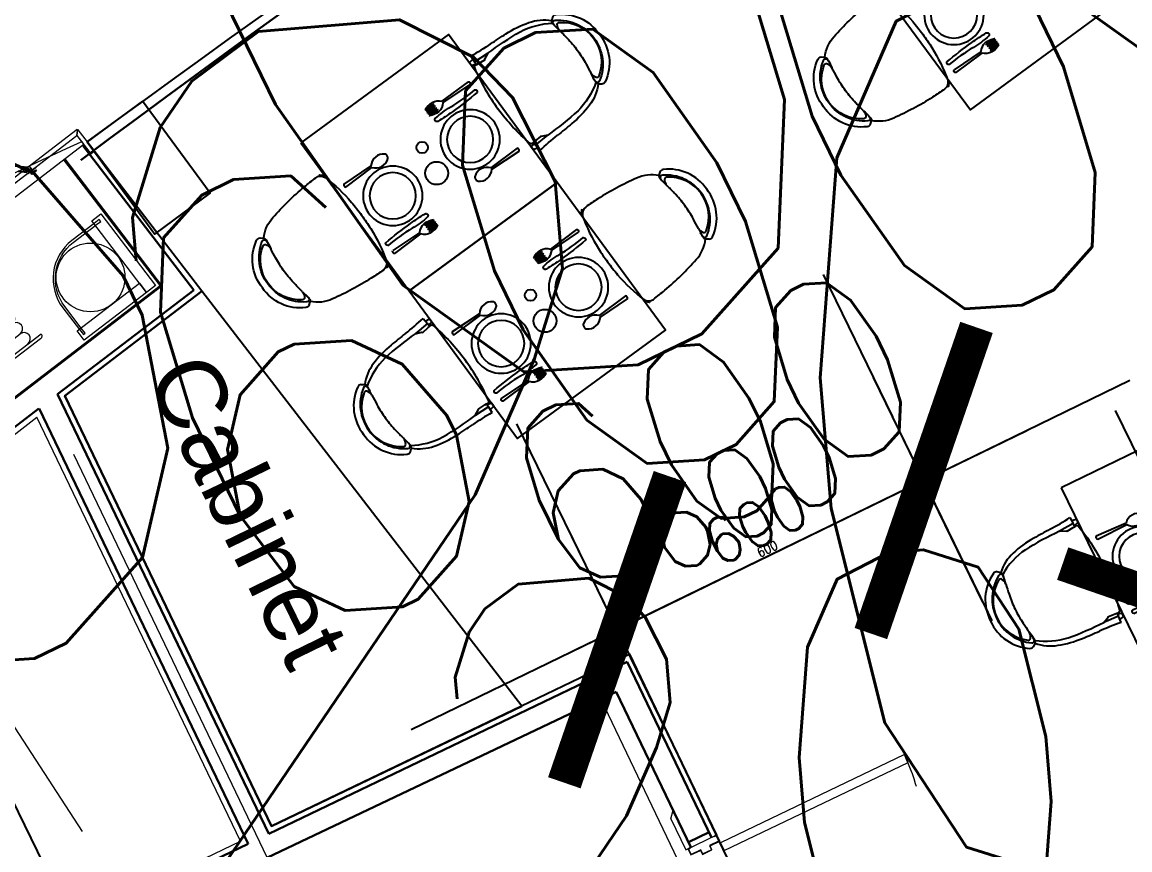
# Model space of a CAD drawing. Header units: millimetres. Extents: x 32582 to 41721, y -247935 to -234947.
# Drawn here: x 37445.4 to 37928.8, y -244518 to -244156.5 of the extents above; entities that cross this region are included whole.
import ezdxf

# ---------------------------------------------------------------- set-up
doc = ezdxf.new("R2010")
doc.units = ezdxf.units.MM
doc.header["$LTSCALE"] = 300
doc.header["$MEASUREMENT"] = 0
for name, pattern in [('DASHDOT', [1, 0.5, -0.25, 0, -0.25]), ('DGN Style 2', [4.165224, 2.499135, -1.66609]), ('DGN Style 4', [1.902655, 0.950733, -0.475367, 0.001188, -0.475367]), ('HIDDEN', [0.375, 0.25, -0.125]), ('TDME_FASHION_L3$0$DGN Style 2', [4.165224, 2.499135, -1.66609]), ('TDME_Fave_Core_L3$0$DGN Style 2', [4.165224, 2.499135, -1.66609])]:
    doc.linetypes.add(name, pattern=pattern)
for name, color, linetype, lineweight in [('$1$A-_MTAL----', 9, 'Continuous', 0), ('$1$A-_WALLPRTN_E-', 20, 'Continuous', 13), ('$1$None', 7, 'Continuous', 5), ('A-_FNSH----_E-', 7, 'Continuous', 13), ('A-_FNSH----_H-', 8, 'Continuous', 0), ('A-_WALL----_E-', 1, 'Continuous', 30), ('ASTL', 3, 'Continuous', 0), ('G-GRID_A', 1, 'DGN Style 4', 0), ('MINORTEXT', 1, 'Continuous', 13), ('STRUCTURES', 3, 'DGN Style 2', 0), ('TDME_FASHION_L3$0$A-_CONC----_E-', 3, 'Continuous', 40), ('TDME_FASHION_L3$0$A-_DOOR----_E-', 1, 'Continuous', 13), ('TDME_FASHION_L3$0$A-_FNSH----_E-', 7, 'Continuous', 13), ('TDME_FASHION_L3$0$A-_WALL----_E-', 1, 'Continuous', 30), ('TDME_Fave_Core_L3$0$A-_SLABOPEN_E-', 8, 'TDME_Fave_Core_L3$0$DGN Style 2', 0)]:
    doc.layers.add(name, color=color, linetype=linetype, lineweight=lineweight)
for name, color, linetype in [('I-FURNITURE', 2, 'Continuous'), ('I-TXTDIM-GRID', 1, 'Continuous'), ('I-TXTDIM-GRID @ 1 (1)', 1, 'Continuous'), ('I-TXTDIM-GRID @ 1 (2)', 1, 'Continuous'), ('I-TXTDIM-GRID @ 10', 1, 'Continuous'), ('I-TXTDIM-GRID @ 100', 1, 'Continuous'), ('I-TXTDIM-GRID @ 20', 1, 'Continuous'), ('I-TXTDIM-GRID @ 5', 1, 'Continuous'), ('I-TXTDIM-GRID @ 50', 1, 'Continuous'), ('ID-facade', 1, 'Continuous'), ('Szechuan Plan final plan$0$I-FURN', 1, 'Continuous')]:
    doc.layers.add(name, color=color, linetype=linetype)
doc.layers.add('LEASE LINE', color=7, linetype='DGN Style 4', lineweight=30, true_color=0xf60929)
doc.styles.add('HDI-ROMANS', font='romans.shx', dxfattribs={"width": 0.9})
doc.styles.add('MINORTEXT', font='arial.ttf', dxfattribs={"height": 0.36})
doc.dimstyles.new('HDI-DIM', dxfattribs={"dimscale": 100, "dimtxt": 2, "dimasz": 1, "dimexe": 1, "dimexo": 1, "dimgap": 1, "dimtad": 1, "dimdec": 0, "dimrnd": 5, "dimzin": 0, "dimdsep": 46, "dimtxsty": 'HDI-ROMANS', "dimblk": 'ARCHTICK', "dimcen": 1, "dimdle": 1, "dimclrd": 256, "dimclre": 256, "dimclrt": 7, "dimadec": 0, "dimazin": 0, "dimtfac": 1, "dimtdec": 0, "dimtix": 1, "dimtmove": 2, "dimatfit": 3, "dimfxl": 1, "dimtolj": 1, "dimtzin": 0, "dimlwd": -1, "dimlwe": -1, "dimarcsym": 0})

# ---------------------------------------------------------------- blocks, each defined once
blk = doc.blocks.new('TDME_FASHION_L3$0$Doors_MR')
at = {"layer": 'TDME_FASHION_L3$0$A-_DOOR----_E-', "extrusion": (-3.1999e-12, -2.0425e-12, -1)}
for p, q in [((0, 0), (30, 0)), ((0, -12), (0, 0)), ((0, 0), (0, 0)), ((30, 0), (30, -47)), ((1860, 0), (1830, 0)), ((1830, 0), (1830, -47)), ((1860, -12), (1860, 0)), ((1860, 0), (1860, 0)), ((2, -12), (0, -12)), ((28, -2), (1.9, -2)), ((1.9, -2), (2, -2)), ((2, -2), (2, -12)), ((28, -49), (28, -2)), ((30, -47), (50, -47)), ((50, -47), (50, -93)), ((1830, -47), (1810, -47)), ((1810, -47), (1810, -93)), ((1832, -49), (1832, -2)), ((1832, -2), (1858.1, -2)), ((1858.1, -2), (1858, -2)), ((1858, -2), (1858, -12)), ((1858, -12), (1860, -12)), ((48, -49), (28, -49)), ((28, -138), (28, -91)), ((28, -91), (48, -91)), ((50, -93), (30, -93)), ((30, -93), (30, -140)), ((48, -91), (48, -49)), ((1810, -93), (1830, -93)), ((1812, -91), (1812, -49)), ((1812, -49), (1832, -49)), ((1832, -91), (1812, -91)), ((1830, -93), (1830, -140)), ((1832, -138), (1832, -91)), ((0, -140), (0, -128)), ((0, -128), (2, -128)), ((30, -140), (0, -140)), ((2, -138), (1.9, -138)), ((1.9, -138), (28, -138)), ((2, -128), (2, -138)), ((1830, -140), (1860, -140)), ((1858.1, -138), (1832, -138)), ((1860, -128), (1858, -128)), ((1858, -128), (1858, -138)), ((1858, -138), (1858.1, -138)), ((1860, -140), (1860, -128))]:
    blk.add_line(p, q, dxfattribs=at)
at = {"layer": 'TDME_FASHION_L3$0$A-_DOOR----_E-'}
for p, q in [((38, -1030, 0), (37.9, -140, 0)), ((37.9, -140, 0), (75.9, -140, 0)), ((75.9, -140, 0), (76, -1030, 0)), ((1784.1, -140, 0), (1784, -1030, 0)), ((1822.1, -140, 0), (1784.1, -140, 0)), ((1822, -1030, 0), (1822.1, -140, 0)), ((76, -1030, 0), (38, -1030, 0)), ((1784, -1030, 0), (1822, -1030, 0))]:
    blk.add_line(p, q, dxfattribs=at)
at = {"layer": 'TDME_FASHION_L3$0$A-_DOOR----_E-', "linetype": 'TDME_FASHION_L3$0$DGN Style 2', "extrusion": (3.19986e-12, -2.04249e-12, -1)}
blk.add_ellipse((28, -138), major_axis=(885.8, -172.2, 0), ratio=0.988071, start_param=6.091196, end_param=7.653103, dxfattribs=at)
at = {"layer": 'TDME_FASHION_L3$0$A-_DOOR----_E-', "linetype": 'TDME_FASHION_L3$0$DGN Style 2'}
blk.add_ellipse((1832, -138), major_axis=(-885.8, -172.2, 0), ratio=0.988071, start_param=6.091196, end_param=7.653103, dxfattribs=at)
blk = doc.blocks.new('$1$Group-125-1')
at = {"layer": '$1$None', "color": 7, "linetype": 'Continuous', "lineweight": 5}
for p, q in [((29064, -9310.1), (29064, -9290.1)), ((29074, -9310.1), (29074, -9290.1))]:
    blk.add_line(p, q, dxfattribs=at)
blk.add_lwpolyline([(29074, -9310.1), (29064, -9310.1), (29064, -9303.6), (29066, -9300.1), (29066, -9290.1), (29045.7, -9290.1), (29045.7, -9287.6), (29091.7, -9287.6), (29091.7, -9290.1), (29074, -9290.1), (29072, -9290.1), (29072, -9300.1), (29074, -9303.6), (29074, -9310.1)], dxfattribs=at)
blk = doc.blocks.new('$1$Group-126-1')
at = {"layer": '$1$None', "color": 7, "linetype": 'Continuous', "lineweight": 5}
for p, q in [((28107.9, -9310.1), (28107.9, -9290.1)), ((28117.9, -9310.1), (28117.9, -9290.1))]:
    blk.add_line(p, q, dxfattribs=at)
blk.add_lwpolyline([(28117.9, -9310.1), (28107.9, -9310.1), (28107.9, -9303.6), (28109.9, -9300.1), (28109.9, -9290.1), (28089.6, -9290.1), (28089.6, -9287.6), (28135.6, -9287.6), (28135.6, -9290.1), (28117.9, -9290.1), (28115.9, -9290.1), (28115.9, -9300.1), (28117.9, -9303.6), (28117.9, -9310.1)], dxfattribs=at)
blk = doc.blocks.new('$1$Group-131-1')
at = {"layer": '$1$None', "color": 7, "linetype": 'Continuous', "lineweight": 5}
for points in [[(28550.9, -9310.1), (28547.9, -9310.1), (28547.9, -9292.2), (28527.9, -9292.2), (28527.9, -9290.2), (28549.9, -9290.2), (28549.9, -9303.1)], [(28631.2, -9310.1), (28634.2, -9310.1), (28634.2, -9292.2), (28654.2, -9292.2), (28654.2, -9290.2), (28632.2, -9290.2), (28632.2, -9303.1)]]:
    blk.add_lwpolyline(points, dxfattribs=at)
for centre, radius, start, end in [((28591, -9317.9), 43.7, 17.9794, 160.3088), ((28591, -9318.4), 41, 11.6661, 168.3339)]:
    blk.add_arc(centre, radius, start, end, dxfattribs=at)
blk = doc.blocks.new('$1$DemP_FH')
at = {"layer": '$1$A-_MTAL----'}
blk.add_lwpolyline([(338289.3, 91072.1), (338612.2, 91384.7), (338647, 91348.8), (337775.7, 90505.1), (337741, 90541.1), (338240.9, 91025.2)], dxfattribs=at)
at = {"layer": '$1$None', "color": 7, "linetype": 'Continuous', "lineweight": 5}
for p, q in [((338591.1, 91392.1), (338605, 91377.7)), ((338598.3, 91399.1), (338612.2, 91384.7)), ((338281.9, 91092.8), (338288.9, 91085.6)), ((338284.1, 91094.8), (338291.1, 91087.7)), ((338291.1, 91087.7), (338289.1, 91085.8)), ((338218, 91030.8), (337947.1, 90768.5)), ((338218, 91030.8), (338225, 91023.7)), ((338220.2, 91032.9), (338227.1, 91025.7)), ((338200.8, 91014.1), (337947.1, 90768.5)), ((338227.1, 91025.7), (338225, 91023.7)), ((337930.5, 90749.7), (337914, 90733.7)), ((337925.1, 90722.2), (337958.4, 90754.4)), ((337930.5, 90749.7), (337929.1, 90751.1)), ((337945.9, 90767.3), (337947.1, 90768.5)), ((337958.4, 90754.4), (337945.9, 90767.3)), ((337961, 90754.1), (337947.1, 90768.5)), ((337914, 90733.7), (337925.1, 90722.2))]:
    blk.add_line(p, q, dxfattribs=at)
for points in [[(337929.1, 90751.1), (337714.8, 90543.6), (337716.9, 90541.4), (337741, 90541.1), (338789, 91555.9), (338789.4, 91579.9), (338787.3, 91582.1), (338284.1, 91094.8)], [(338872.6, 91498.3), (338791.6, 91582), (338789.4, 91579.9), (338789, 91555.9), (338858.3, 91484.3), (338872.7, 91498.3)], [(337795.9, 90455.6), (337714.7, 90539.3), (337716.9, 90541.4), (337741, 90541.1), (337810.2, 90469.5), (337795.8, 90455.5)]]:
    blk.add_lwpolyline(points, dxfattribs=at)
for points in [[(338823.8, 91520), (338647, 91348.8), (338612.2, 91384.7), (338789, 91555.9)], [(338632.3, 91382.6), (338613.6, 91364.5), (338609.4, 91368.9), (338628.1, 91386.9)], [(338275.7, 91041.2), (338272.1, 91037.7), (338263.4, 91046.8), (338266.9, 91050.2)]]:
    blk.add_lwpolyline(points, close=True, dxfattribs=at)
for radius in [25, 20.7]:
    blk.add_circle((338248, 91066.3), radius, dxfattribs=at)
at = {"layer": '$1$None', "color": 7, "rotation": 224.0779057059696}
for name in ['$1$Group-126-1', '$1$Group-131-1', '$1$Group-125-1']:
    blk.add_blockref(name, (365267.2, 104263.6), dxfattribs=at)
blk = doc.blocks.new('FHC_L3')
at = {"color": 251, "linetype": 'HIDDEN', "ltscale": 0.5, "elevation": -2.1}
blk.add_lwpolyline([(17828.9, 8485.8), (16668, 8821.6), (16673.6, 8840.8), (17834.5, 8505)], close=True, dxfattribs=at)
at = {"color": 251, "linetype": 'HIDDEN', "ltscale": 0.5}
blk.add_arc((17891.2, 8495.9, -2.1), 1265.6, 164.1899, 207.2766, dxfattribs=at)
at = {"layer": 'A-_FNSH----_E-'}
for p, q in [((17847, 7494.7), (18506.4, 7858.4)), ((17201.7, 7138.9), (17712.8, 7420.7))]:
    blk.add_line(p, q, dxfattribs=at)
at = {"layer": 'A-_FNSH----_H-'}
for p, q in [((18329.8, 7909.5), (17996.2, 8514.4)), ((18506.4, 7858.4), (18133.9, 8533.9)), ((17252.7, 7315.5), (16919.9, 7919.1)), ((17252.7, 7315.5), (18329.8, 7909.5)), ((17201.7, 7138.9), (16830.1, 7812.7))]:
    blk.add_line(p, q, dxfattribs=at)
at = {"layer": 'A-_WALL----_E-'}
for p, q in [((18472.5, 7868.2), (18088.1, 8565.2)), ((18336.6, 7907.5), (18000.6, 8516.8)), ((17250.8, 7308.7), (16915.5, 7916.7)), ((17250.8, 7308.7), (18336.6, 7907.5)), ((17211.5, 7172.9), (16828, 7868.3)), ((17817.1, 7506.8), (18472.5, 7868.2)), ((17211.5, 7172.9), (17727.6, 7457.5))]:
    blk.add_line(p, q, dxfattribs=at)
at = {"layer": 'ASTL'}
for p, q in [((17036.8, 7841.7), (17299.5, 7986.5)), ((17092.1, 7803.6), (17328.5, 7934)), ((17243.3, 7731.3), (17615.5, 7936.5)), ((17269.9, 7683.1), (17642, 7888.3)), ((17296.4, 7635), (17668.6, 7840.2)), ((17215.5, 7455.6), (17025, 7800.9)), ((17268, 7484.5), (17077.6, 7829.9)), ((17323, 7586.8), (17695.1, 7792))]:
    blk.add_line(p, q, dxfattribs=at)
at = {"layer": 'ASTL', "flags": 128}
for points in [[(18091.1, 8211.7), (18115.6, 8225.2), (18110.7, 8234), (18086.6, 8220.7), (17978.8, 8161.2, 0.414214), (17896.3, 7875.9), (17953.7, 7771.9), (17967.1, 7747.6), (17975.8, 7752.4), (17962.4, 7776.7), (17905.1, 7880.7, -0.414214), (17983.6, 8152.4), (18091.7, 8212)], [(17721.7, 7743.9, 1), (17695.1, 7792, 1), (17668.6, 7840.2, 1), (17642, 7888.3, 1), (17615.5, 7936.5, 1), (17588.9, 7984.7)], [(17349.5, 7538.6, -1), (17323, 7586.8, -1), (17296.4, 7635, -1), (17269.9, 7683.1, -1), (17243.3, 7731.3, -1), (17216.7, 7779.4)]]:
    blk.add_lwpolyline(points, format="xyb", dxfattribs=at)
for points in [[(18121, 8257.2), (18310.6, 7913.3), (18266.8, 7889.2), (18077.2, 8233), (18121, 8257.2)], [(17336.3, 7899.2), (17423.8, 7947.5), (17414.2, 7965), (17326.6, 7916.7), (17336.3, 7899.2)], [(17368.8, 7881.6), (17421.4, 7910.6), (17406.3, 7937.9), (17353.8, 7908.9), (17368.8, 7881.6)], [(17942.6, 7767.5), (18242.7, 7932.9), (18266.8, 7889.2), (17966.7, 7723.7), (17942.6, 7767.5)]]:
    blk.add_lwpolyline(points, close=True, dxfattribs=at)
for points in [[(17159.5, 7766.2, 0.414214), (17153.3, 7744.4), (17652.4, 8019.7, 0.414214), (17630.7, 8026), (17159.5, 7766.2)], [(17307.8, 7497.3, -0.414214), (17286.1, 7503.6), (17785.2, 7778.9, -0.414214), (17778.9, 7757.1), (17307.8, 7497.3)]]:
    blk.add_lwpolyline(points, format="xyb", close=True, dxfattribs=at)
at = {"layer": 'ASTL'}
for centre, radius in [((18035.1, 7990.1), 150), ((17349, 7979.6), 30), ((17051.3, 7815.4), 30), ((17241.8, 7470.1), 30), ((17278, 7404.4), 25)]:
    blk.add_circle(centre, radius, dxfattribs=at)
blk.add_arc((17349, 7979.6), 50, 326.8098, 270.9398, dxfattribs=at)
at = {"layer": '$1$A-_WALLPRTN_E-', "rotation": 344.869246436402}
blk.add_blockref('$1$DemP_FH', (-332874, 8661.1, -2.1), dxfattribs=at)
blk = doc.blocks.new('_ArchTick')
at = {"color": 0, "linetype": 'ByBlock', "const_width": 0.15}
blk.add_lwpolyline([(-0.5, -0.5), (0.5, 0.5)], dxfattribs=at)
blk = doc.blocks.new('*D249')
at = {"layer": 'Defpoints', "color": 0, "transparency": 16777216}
for p in [(37754.43, -244524.09, -0.01), (37775.77, -244522.28, -0.01), (37764.62, -244644.11)]:
    blk.add_point(p, dxfattribs=at)
at = {"layer": 'I-TXTDIM-GRID', "linetype": 'DASHDOT', "transparency": 16777216}
for p, q in [((37758.66, -244573.92), (37768.85, -244693.93)), ((37780, -244572.1), (37790.19, -244692.11))]:
    blk.add_line(p, q, dxfattribs=at)
at = {"layer": 'I-TXTDIM-GRID', "transparency": 16777216}
for p, q in [((37785.96, -244642.29), (37835.78, -244638.06)), ((37764.62, -244644.11), (37714.8, -244648.34)), ((37785.96, -244642.29), (37764.62, -244644.11))]:
    blk.add_line(p, q, dxfattribs=at)
at = {"layer": 'I-TXTDIM-GRID', "transparency": 16777216, "xscale": 50, "yscale": 50, "zscale": 50}
for p, rotation in [((37764.62, -244644.11), 4.852746063942402), ((37785.96, -244642.29), 184.8527460639424)]:
    blk.add_blockref('_ArchTick', p, dxfattribs=dict(at, rotation=rotation))
at = {"layer": 'I-TXTDIM-GRID', "color": 7, "transparency": 16777216, "insert": (37762.6, -244493.74), "char_height": 200, "attachment_point": 5, "rotation": 4.8527, "style": 'HDI-ROMANS'}
blk.add_mtext('\\A1;20', dxfattribs=at)
blk = doc.blocks.new('*D250')
at = {"layer": 'Defpoints', "color": 0, "transparency": 16777216}
for p in [(37754.43, -244524.09, -0.01), (37775.77, -244522.28, -0.01), (37764.62, -244644.11)]:
    blk.add_point(p, dxfattribs=at)
at = {"layer": 'I-TXTDIM-GRID', "linetype": 'DASHDOT', "transparency": 16777216}
for p, q in [((37784.23, -244621.92), (37794.42, -244741.93)), ((37762.89, -244623.74), (37773.08, -244743.75))]:
    blk.add_line(p, q, dxfattribs=at)
at = {"layer": 'I-TXTDIM-GRID', "transparency": 16777216}
for p, q in [((37785.96, -244642.29), (37885.6, -244633.83)), ((37764.62, -244644.11), (37664.98, -244652.56)), ((37785.96, -244642.29), (37764.62, -244644.11))]:
    blk.add_line(p, q, dxfattribs=at)
at = {"layer": 'I-TXTDIM-GRID', "transparency": 16777216, "xscale": 100, "yscale": 100, "zscale": 100}
for p, rotation in [((37764.62, -244644.11), 4.852746063942402), ((37785.96, -244642.29), 184.8527460639424)]:
    blk.add_blockref('_ArchTick', p, dxfattribs=dict(at, rotation=rotation))
at = {"layer": 'I-TXTDIM-GRID', "color": 7, "transparency": 16777216, "insert": (37749.91, -244344.27), "char_height": 400, "attachment_point": 5, "rotation": 4.8527, "style": 'HDI-ROMANS'}
blk.add_mtext('\\A1;20', dxfattribs=at)
blk = doc.blocks.new('Szechuan Plan final plan$0$A$C6E7559BB')
at = {"layer": 'Szechuan Plan final plan$0$I-FURN'}
for p, q in [((-244.3, 90.6), (-242.3, 90.6)), ((-237, 90.6), (-234.6, 90.6)), ((-228.3, 90.6), (-225.2, 90.6)), ((-218.8, 90.6), (-216.4, 90.6)), ((-211.1, 90.6), (-209.1, 90.6)), ((-247.7, 42.1), (-241.1, 42.1)), ((-235.4, 42.1), (-230.2, 42.1)), ((-231.5, -157.9), (-229.9, 0.5)), ((-223.3, 42.1), (-218, 42.1)), ((-221.3, 0.7), (-214.6, -157.4)), ((-212.3, 42.1), (-205.8, 42.1))]:
    blk.add_line(p, q, dxfattribs=at)
for points in [[(-254.3, 42.1, -0.127139), (-244.3, 90.6, -5.704288)], [(-242.3, 90.6, 0.108023), (-247.7, 42.1, 0.108023)], [(-241.1, 42.1, -0.087751), (-237, 90.6)], [(-235.4, 42.1, -0.082168), (-234.6, 90.6)], [(-228.3, 90.6, 0.020221), (-230.2, 42.1, 0.036122)], [(-225.2, 90.6, -0.020221), (-223.3, 42.1, -0.036122)], [(-218, 42.1, 0.082168), (-218.8, 90.6)], [(-212.3, 42.1, 0.087751), (-216.4, 90.6)], [(-211.1, 90.6, -0.108023), (-205.8, 42.1, -0.108023)], [(-199.2, 42.1, 0.127139), (-209.1, 90.6, 5.704288)], [(-163.1, -162.7, 0.01574), (-159, -10, 0.021051), (-163.2, 74, 0.836419), (-182.2, 75.6, 0.057149), (-182.8, -17.5, -0.037914), (-180, -161, 0.573135), (-163.1, -162.7, -0.221551)]]:
    blk.add_lwpolyline(points, format="xyb", dxfattribs=at)
blk.add_lwpolyline([(177.8, -162.6, -0.278334), (169.2, -157.9), (170.8, 0.5, -0.425938), (159.4, 88.4, -0.191265), (172.8, 93.4, -0.191265), (186.3, 89.1, -0.425938), (179.4, 0.7), (186.1, -157.4, -0.278334)], format="xyb", close=True, dxfattribs=at)
for radius in [144.3, 112.5]:
    blk.add_circle((0, 0), radius, dxfattribs=at)
for centre, radius, start, end in [((-193.3, 49.9), 61.5, 187.3736, 233.5156), ((-260.3, 48.3), 61.5, 309.3546, 354.2009), ((-223.3, -153.1), 9.45, 210.1825, 272.3973), ((-223, -153.1), 9.45, 270.4729, 332.6877)]:
    blk.add_arc(centre, radius, start, end, dxfattribs=at)
blk = doc.blocks.new('*D256')
at = {"layer": 'Defpoints', "color": 0, "transparency": 16777216}
for p in [(37966.34, -244416), (37933.87, -244431.81, 0), (37973.28, -244512.73, 0)]:
    blk.add_point(p, dxfattribs=at)
at = {"layer": 'I-TXTDIM-GRID', "transparency": 16777216}
for p, q in [((37966.34, -244416), (37944.45, -244371.05)), ((38005.75, -244496.92), (37966.34, -244416)), ((38005.75, -244496.92), (38027.64, -244541.87))]:
    blk.add_line(p, q, dxfattribs=at)
at = {"layer": 'I-TXTDIM-GRID', "linetype": 'DASHDOT', "transparency": 16777216}
for p, q in [((37978.83, -244409.92), (38011.29, -244394.11)), ((38018.23, -244490.84), (38050.7, -244475.02))]:
    blk.add_line(p, q, dxfattribs=at)
at = {"layer": 'I-TXTDIM-GRID', "transparency": 16777216, "xscale": 50, "yscale": 50, "zscale": 50}
for p, rotation in [((37966.34, -244416), 295.9660409952203), ((38005.75, -244496.92), 115.9660409952203)]:
    blk.add_blockref('_ArchTick', p, dxfattribs=dict(at, rotation=rotation))
at = {"layer": 'I-TXTDIM-GRID', "color": 7, "transparency": 16777216, "insert": (38120.9, -244390.78), "char_height": 200, "attachment_point": 5, "rotation": 295.966, "style": 'HDI-ROMANS'}
blk.add_mtext('\\A1;90', dxfattribs=at)
blk = doc.blocks.new('*D257')
at = {"layer": 'Defpoints', "color": 0, "transparency": 16777216}
for p in [(37966.34, -244416), (37933.87, -244431.81, 0), (37973.28, -244512.73, 0)]:
    blk.add_point(p, dxfattribs=at)
at = {"layer": 'I-TXTDIM-GRID', "transparency": 16777216}
for p, q in [((37966.34, -244416), (37922.56, -244326.1)), ((38005.75, -244496.92), (37966.34, -244416)), ((38005.75, -244496.92), (38049.53, -244586.82))]:
    blk.add_line(p, q, dxfattribs=at)
at = {"layer": 'I-TXTDIM-GRID', "linetype": 'DASHDOT', "transparency": 16777216}
for p, q in [((38023.78, -244388.03), (38056.25, -244372.22)), ((38063.19, -244468.94), (38095.65, -244453.13))]:
    blk.add_line(p, q, dxfattribs=at)
at = {"layer": 'I-TXTDIM-GRID', "transparency": 16777216, "xscale": 100, "yscale": 100, "zscale": 100}
for p, rotation in [((37966.34, -244416), 295.9660409952203), ((38005.75, -244496.92), 115.9660409952203)]:
    blk.add_blockref('_ArchTick', p, dxfattribs=dict(at, rotation=rotation))
at = {"layer": 'I-TXTDIM-GRID', "color": 7, "transparency": 16777216, "insert": (38255.76, -244325.11), "char_height": 400, "attachment_point": 5, "rotation": 295.966, "style": 'HDI-ROMANS'}
blk.add_mtext('\\A1;90', dxfattribs=at)
blk = doc.blocks.new('*D263')
at = {"layer": 'Defpoints', "color": 0, "transparency": 16777216}
for p in [(37869.09, -244418.79, 0), (37705.05, -244421.8), (37734.95, -244483.18, 0)]:
    blk.add_point(p, dxfattribs=at)
at = {"layer": 'I-TXTDIM-GRID', "linetype": 'DASHDOT', "transparency": 16777216}
for p, q in [((37847.19, -244373.84), (37816.93, -244311.7)), ((37713.05, -244438.23), (37683.16, -244376.84))]:
    blk.add_line(p, q, dxfattribs=at)
at = {"layer": 'I-TXTDIM-GRID', "transparency": 16777216}
for p, q in [((37838.82, -244356.65), (37883.78, -244334.76)), ((37838.82, -244356.65), (37705.05, -244421.8)), ((37705.05, -244421.8), (37660.1, -244443.69))]:
    blk.add_line(p, q, dxfattribs=at)
at = {"layer": 'I-TXTDIM-GRID', "transparency": 16777216, "xscale": 50, "yscale": 50, "zscale": 50}
for p, rotation in [((37838.82, -244356.65), 205.9660409952203), ((37705.05, -244421.8), 25.96604099522032)]:
    blk.add_blockref('_ArchTick', p, dxfattribs=dict(at, rotation=rotation))
at = {"layer": 'I-TXTDIM-GRID', "color": 7, "transparency": 16777216, "insert": (37706.26, -244254.36), "char_height": 200, "attachment_point": 5, "rotation": 25.966, "style": 'HDI-ROMANS'}
blk.add_mtext('\\A1;600', dxfattribs=at)
blk = doc.blocks.new('*D264')
at = {"layer": 'Defpoints', "color": 0, "transparency": 16777216}
for p in [(37869.09, -244418.79, 0), (37705.05, -244421.8), (37734.95, -244483.18, 0)]:
    blk.add_point(p, dxfattribs=at)
at = {"layer": 'I-TXTDIM-GRID', "linetype": 'DASHDOT', "transparency": 16777216}
for p, q in [((37825.3, -244328.88), (37795.04, -244266.74)), ((37691.16, -244393.28), (37661.27, -244331.89))]:
    blk.add_line(p, q, dxfattribs=at)
at = {"layer": 'I-TXTDIM-GRID', "transparency": 16777216}
for p, q in [((37838.82, -244356.65), (37928.73, -244312.87)), ((37838.82, -244356.65), (37705.05, -244421.8)), ((37705.05, -244421.8), (37615.15, -244465.58))]:
    blk.add_line(p, q, dxfattribs=at)
at = {"layer": 'I-TXTDIM-GRID', "transparency": 16777216, "xscale": 100, "yscale": 100, "zscale": 100}
for p, rotation in [((37838.82, -244356.65), 205.9660409952203), ((37705.05, -244421.8), 25.96604099522032)]:
    blk.add_blockref('_ArchTick', p, dxfattribs=dict(at, rotation=rotation))
at = {"layer": 'I-TXTDIM-GRID', "color": 7, "transparency": 16777216, "insert": (37640.59, -244119.51), "char_height": 400, "attachment_point": 5, "rotation": 25.966, "style": 'HDI-ROMANS'}
blk.add_mtext('\\A1;600', dxfattribs=at)
blk = doc.blocks.new('*D265')
at = {"layer": 'Defpoints', "color": 0, "transparency": 16777216}
for p in [(37869.09, -244418.79, 0), (37705.05, -244421.8), (37734.95, -244483.18, 0)]:
    blk.add_point(p, dxfattribs=at)
at = {"layer": 'I-TXTDIM-GRID', "linetype": 'DASHDOT', "transparency": 16777216}
for p, q in [((37860.33, -244400.81), (37830.07, -244338.67)), ((37726.19, -244465.2), (37696.29, -244403.81))]:
    blk.add_line(p, q, dxfattribs=at)
at = {"layer": 'I-TXTDIM-GRID', "transparency": 16777216}
for p, q in [((37838.82, -244356.65), (37856.8, -244347.89)), ((37838.82, -244356.65), (37705.05, -244421.8)), ((37705.05, -244421.8), (37687.07, -244430.55))]:
    blk.add_line(p, q, dxfattribs=at)
at = {"layer": 'I-TXTDIM-GRID', "transparency": 16777216, "xscale": 20, "yscale": 20, "zscale": 20}
for p, rotation in [((37838.82, -244356.65), 205.9660409952203), ((37705.05, -244421.8), 25.96604099522032)]:
    blk.add_blockref('_ArchTick', p, dxfattribs=dict(at, rotation=rotation))
at = {"layer": 'I-TXTDIM-GRID', "color": 7, "transparency": 16777216, "insert": (37745.67, -244335.28), "char_height": 80, "attachment_point": 5, "rotation": 25.966, "style": 'HDI-ROMANS'}
blk.add_mtext('\\A1;600', dxfattribs=at)
blk = doc.blocks.new('*D266')
at = {"layer": 'Defpoints', "color": 0, "transparency": 16777216}
for p in [(37869.09, -244418.79, 0), (37705.05, -244421.8), (37734.95, -244483.18, 0)]:
    blk.add_point(p, dxfattribs=at)
at = {"layer": 'I-TXTDIM-GRID', "transparency": 16777216}
blk.add_line((37839.72, -244356.21), (37704.15, -244422.23), dxfattribs=at)
at = {"layer": 'I-TXTDIM-GRID', "linetype": 'DASHDOT', "transparency": 16777216}
for p, q in [((37868.65, -244417.89), (37838.39, -244355.75)), ((37734.51, -244482.28), (37704.61, -244420.9))]:
    blk.add_line(p, q, dxfattribs=at)
at = {"layer": 'I-TXTDIM-GRID', "transparency": 16777216}
for p, rotation in [((37838.82, -244356.65), 25.96604099522034), ((37705.05, -244421.8), 205.9660409952203)]:
    blk.add_blockref('_ArchTick', p, dxfattribs=dict(at, rotation=rotation))
at = {"layer": 'I-TXTDIM-GRID', "color": 7, "transparency": 16777216, "insert": (37770.62, -244386.53), "char_height": 4, "attachment_point": 5, "rotation": 25.966, "style": 'HDI-ROMANS'}
blk.add_mtext('\\A1;600', dxfattribs=at)
blk = doc.blocks.new('*D267')
at = {"layer": 'Defpoints', "color": 0, "transparency": 16777216}
for p in [(37869.09, -244418.79, 0), (37705.05, -244421.8), (37734.95, -244483.18, 0)]:
    blk.add_point(p, dxfattribs=at)
at = {"layer": 'I-TXTDIM-GRID', "linetype": 'DASHDOT', "transparency": 16777216}
for p, q in [((37864.71, -244409.8), (37834.45, -244347.66)), ((37730.57, -244474.19), (37700.67, -244412.81))]:
    blk.add_line(p, q, dxfattribs=at)
at = {"layer": 'I-TXTDIM-GRID', "transparency": 16777216}
blk.add_line((37847.81, -244352.27), (37696.06, -244426.17), dxfattribs=at)
at = {"layer": 'I-TXTDIM-GRID', "transparency": 16777216, "xscale": 10, "yscale": 10, "zscale": 10}
for p, rotation in [((37838.82, -244356.65), 25.96604099522034), ((37705.05, -244421.8), 205.9660409952203)]:
    blk.add_blockref('_ArchTick', p, dxfattribs=dict(at, rotation=rotation))
at = {"layer": 'I-TXTDIM-GRID', "color": 7, "transparency": 16777216, "insert": (37758.8, -244362.25), "char_height": 40, "attachment_point": 5, "rotation": 25.966, "style": 'HDI-ROMANS'}
blk.add_mtext('\\A1;600', dxfattribs=at)
blk = doc.blocks.new('*D268')
at = {"layer": 'Defpoints', "color": 0, "transparency": 16777216}
for p in [(37869.09, -244418.79, 0), (37705.05, -244421.8), (37734.95, -244483.18, 0)]:
    blk.add_point(p, dxfattribs=at)
at = {"layer": 'I-TXTDIM-GRID', "transparency": 16777216}
blk.add_line((37843.32, -244354.46), (37700.56, -244423.99), dxfattribs=at)
at = {"layer": 'I-TXTDIM-GRID', "linetype": 'DASHDOT', "transparency": 16777216}
for p, q in [((37866.9, -244414.29), (37836.63, -244352.15)), ((37732.76, -244478.69), (37702.86, -244417.3))]:
    blk.add_line(p, q, dxfattribs=at)
at = {"layer": 'I-TXTDIM-GRID', "transparency": 16777216, "xscale": 5, "yscale": 5, "zscale": 5}
for p, rotation in [((37838.82, -244356.65), 25.96604099522034), ((37705.05, -244421.8), 205.9660409952203)]:
    blk.add_blockref('_ArchTick', p, dxfattribs=dict(at, rotation=rotation))
at = {"layer": 'I-TXTDIM-GRID', "color": 7, "transparency": 16777216, "insert": (37765.37, -244375.74), "char_height": 20, "attachment_point": 5, "rotation": 25.966, "style": 'HDI-ROMANS'}
blk.add_mtext('\\A1;600', dxfattribs=at)
blk = doc.blocks.new('*D269')
at = {"layer": 'Defpoints', "color": 0, "transparency": 16777216}
for p in [(37869.09, -244418.79, 0), (37705.05, -244421.8), (37734.95, -244483.18, 0)]:
    blk.add_point(p, dxfattribs=at)
at = {"layer": 'I-TXTDIM-GRID', "transparency": 16777216}
blk.add_line((37839.72, -244356.21), (37704.15, -244422.23), dxfattribs=at)
at = {"layer": 'I-TXTDIM-GRID', "linetype": 'DASHDOT', "transparency": 16777216}
for p, q in [((37868.65, -244417.89), (37838.39, -244355.75)), ((37734.51, -244482.28), (37704.61, -244420.9))]:
    blk.add_line(p, q, dxfattribs=at)
at = {"layer": 'I-TXTDIM-GRID', "transparency": 16777216}
for p, rotation in [((37838.82, -244356.65), 25.96604099522034), ((37705.05, -244421.8), 205.9660409952203)]:
    blk.add_blockref('_ArchTick', p, dxfattribs=dict(at, rotation=rotation))
at = {"layer": 'I-TXTDIM-GRID', "color": 7, "transparency": 16777216, "insert": (37770.62, -244386.53), "char_height": 4, "attachment_point": 5, "rotation": 25.966, "style": 'HDI-ROMANS'}
blk.add_mtext('\\A1;600', dxfattribs=at)
blk = doc.blocks.new('A$C2D581D8F')
at = {"layer": 'I-FURNITURE', "color": 1}
for p, q in [((429.3, 436.9, 4935.8), (418, 427.6, 4935.8)), ((429.3, 73.1, 4935.8), (418, 82.3, 4935.8))]:
    blk.add_line(p, q, dxfattribs=at)
at = {"layer": 'I-FURNITURE', "color": 1, "elevation": 4935.8}
for points in [[(40, 495.2), (19, 491.4), (19, 475.8), (39, 469.8)], [(40.8, 510), (39.1, 480.4), (108, 476.3)], [(108, 476.3), (81, 464.6), (78.3, 461.7), (46.6, 464.6), (38.9, 464.7), (39.1, 480.4)], [(40, 14.8), (19, 18.6), (19, 34.2), (39, 40.2)], [(108, 33.7), (81, 45.4), (78.3, 48.3), (46.6, 45.4), (38.9, 45.3), (39.1, 29.6)], [(40.8, 0), (39.1, 29.6), (108, 33.7)]]:
    blk.add_lwpolyline(points, dxfattribs=at)
for points in [[(39, 466.4), (30.9, 466.2, 0.340335), (23.4, 460.6, 0.05597), (0, 255, -0.183171)], [(39, 43.6), (30.9, 43.7, -0.340335), (23.4, 49.4, -0.05597), (0, 255, 0.183171)]]:
    blk.add_lwpolyline(points, format="xyb", dxfattribs=at)
at = {"layer": 'I-FURNITURE', "color": 1}
for centre, radius, start, end in [((177.1, 1637.7, 4935.8), 1135.9, 263.1108, 268.2217), ((-46.8, -4073.8, 4935.8), 4580, 86.6352, 87.6399), ((199.3, 60.4, 4935.8), 438.5, 72.4558, 87.0328), ((133.1, -864, 4935.8), 1340.5, 83.8391, 91.073), ((225.4, 135.7, 4935.8), 337, 56.1438, 81.2053), ((279.1, 295.6, 4935.8), 190.3, 43.4899, 73.9963), ((438.8, 419.3, 4935.8), 19.9, 63.6404, 118.4032), ((350.1, 262.8, 4935.8), 199.8, 357.7666, 60.7947), ((431.4, 415.2, 4935.8), 18.3, 137.0178, 182.5629), ((562.7, 417.9, 4935.8), 149.6, 181.3438, 190.7692), ((424.1, 411, 4935.8), 10.1, 53.8952, 176.6752), ((584.5, 414, 4935.8), 170.4, 180.7931, 194.5121), ((458.1, 375.8, 4935.8), 38.9, 143.2076, 186.7677), ((434.3, 392.2, 4935.8), 10.1, 61.9021, 136.6352), ((330.2, 256.6, 4935.8), 190.8, 359.5135, 58.4269), ((346.7, 255.8, 4935.8), 172.1, 359.7201, 57.5493), ((-2651.7, -79.1, 4935.8), 3104, 7.4845, 8.3425), ((-182.6, 245.9, 4935.8), 613.7, 0.8507, 7.429), ((-182.6, 264.1, 4935.8), 613.7, 352.571, 359.1493), ((330.2, 253.4, 4935.8), 190.8, 301.5731, 0.4865), ((346.7, 254.2, 4935.8), 172.1, 302.4507, 0.2799), ((350.1, 247.2, 4935.8), 199.8, 299.2053, 2.2334), ((-2651.7, 589.1, 4935.8), 3104, 351.6575, 352.5155), ((562.7, 92.1, 4935.8), 149.6, 169.2308, 178.6562), ((584.5, 96, 4935.8), 170.4, 165.4879, 179.2069), ((424.1, 99, 4935.8), 10.1, 183.3248, 306.1048), ((458.1, 134.1, 4935.8), 38.9, 173.2323, 216.7924), ((434.3, 117.8, 4935.8), 10.1, 223.3648, 298.0979), ((225.4, 374.2, 4935.8), 337, 278.7947, 303.8562), ((279.1, 214.4, 4935.8), 190.3, 286.0037, 316.5101), ((431.4, 94.8, 4935.8), 18.3, 177.4371, 222.9822), ((438.8, 90.7, 4935.8), 19.9, 241.5968, 296.3596), ((177.1, -1127.7, 4935.8), 1135.9, 91.7783, 96.8892), ((133.1, 1374, 4935.8), 1340.5, 268.927, 276.1609), ((-46.8, 4583.8, 4935.8), 4580, 272.3601, 273.3648), ((199.3, 449.6, 4935.8), 438.5, 272.9672, 287.5442)]:
    blk.add_arc(centre, radius, start, end, dxfattribs=at)
blk = doc.blocks.new('A$C2F5B72BF')
at = {"layer": 'I-FURNITURE', "color": 1}
for p, q in [((120.5, 432, 4935.8), (131.8, 422.8, 4935.8)), ((120.5, 68.3, 4935.8), (131.8, 77.5, 4935.8))]:
    blk.add_line(p, q, dxfattribs=at)
at = {"layer": 'I-FURNITURE', "color": 1, "elevation": 4935.8}
for points in [[(488, 495.6), (493.8, 500.3), (504.7, 489.7), (500.9, 484.9)], [(488, 4.6), (493.8, 0), (504.7, 10.6), (500.9, 15.4)]]:
    blk.add_lwpolyline(points, dxfattribs=at)
at = {"layer": 'I-FURNITURE', "color": 1}
for centre, radius, start, end in [((498.8, -827.1, 4935.8), 1327.7, 93.9233, 102.1987), ((581.4, -2895.6, 4935.8), 3397.5, 91.8502, 92.926), ((469.6, 460.7, 4935.8), 39.5, 23.2352, 86.9116), ((248.8, 317.9, 4935.8), 155.7, 101.2893, 138.1978), ((-190.4, 269.3, 4935.8), 726.4, 4.0837, 16.5499), ((199.7, 257.9, 4935.8), 199.8, 119.2053, 182.2334), ((219.6, 251.8, 4935.8), 190.8, 121.5731, 180.4865), ((203.1, 251, 4935.8), 172.1, 122.4507, 180.2799), ((111, 414.5, 4935.8), 19.9, 61.5968, 116.3596), ((115.5, 387.3, 4935.8), 10.1, 43.3648, 118.0979), ((125.7, 406.2, 4935.8), 10.1, 3.3248, 126.1048), ((91.7, 371, 4935.8), 38.9, 353.2323, 36.7924), ((-34.7, 409.1, 4935.8), 170.4, 345.4879, 359.2069), ((118.4, 410.3, 4935.8), 18.3, 357.4371, 42.9822), ((-13, 413, 4935.8), 149.6, 349.2308, 358.6562), ((3201.5, -84, 4935.8), 3104, 171.6575, 172.5155), ((732.4, 241, 4935.8), 613.7, 172.571, 179.1493), ((-353.8, 256.9, 4935.8), 890.3, 359.5641, 4.1325), ((199.7, 242.4, 4935.8), 199.8, 177.7666, 240.7947), ((219.6, 248.5, 4935.8), 190.8, 179.5135, 238.4269), ((203.1, 249.3, 4935.8), 172.1, 179.7201, 237.5493), ((732.4, 259.3, 4935.8), 613.7, 180.8507, 187.429), ((-353.8, 243.4, 4935.8), 890.3, 355.8675, 0.4359), ((3201.5, 584.2, 4935.8), 3104, 187.4845, 188.3425), ((-190.4, 230.9, 4935.8), 726.4, 343.4501, 355.9163), ((115.5, 113, 4935.8), 10.1, 241.9021, 316.6352), ((91.7, 129.3, 4935.8), 38.9, 323.2076, 6.7677), ((-34.7, 91.2, 4935.8), 170.4, 0.7931, 14.5121), ((-13, 87.3, 4935.8), 149.6, 1.3438, 10.7692), ((111, 85.8, 4935.8), 19.9, 243.6404, 298.4032), ((125.7, 94.1, 4935.8), 10.1, 233.8952, 356.6752), ((118.4, 90, 4935.8), 18.3, 317.0178, 2.5629), ((248.8, 182.4, 4935.8), 155.7, 221.8022, 258.7107), ((498.8, 1327.4, 4935.8), 1327.7, 257.8013, 266.0767), ((581.4, 3395.9, 4935.8), 3397.5, 267.074, 268.1498), ((469.6, 39.6, 4935.8), 39.5, 273.0884, 336.7648)]:
    blk.add_arc(centre, radius, start, end, dxfattribs=at)
blk = doc.blocks.new('*U275')
at = {"layer": 'I-TXTDIM-GRID @ 100'}
dim = blk.add_aligned_dim(p1=(37775.77, -244522.28, -0.01), p2=(37754.43, -244524.09, -0.01), distance=120.44, dimstyle='HDI-DIM', override={"dimscale": 100, "dimtxt": 4, "dimtix": 1, "dimtofl": 1, "dimtmove": 2, "dimatfit": 3}, dxfattribs=at)
dim.commit()
dim.dimension.update_dxf_attribs({"geometry": '*D250', "text_midpoint": (37749.91, -244344.27)})
at = {"layer": 'I-TXTDIM-GRID @ 50'}
dim = blk.add_aligned_dim(p1=(37775.77, -244522.28, -0.01), p2=(37754.43, -244524.09, -0.01), distance=120.44, dimstyle='HDI-DIM', override={"dimscale": 50, "dimtxt": 4, "dimtix": 1, "dimtofl": 1, "dimtmove": 2, "dimatfit": 3}, dxfattribs=at)
dim.commit()
dim.dimension.update_dxf_attribs({"geometry": '*D249', "text_midpoint": (37762.6, -244493.74)})
blk = doc.blocks.new('*U276')
at = {"layer": 'I-TXTDIM-GRID @ 100'}
dim = blk.add_linear_dim(base=(37966.34, -244416), p1=(37973.28, -244512.73, 0), p2=(37933.87, -244431.81, 0), angle=295.966, dimstyle='HDI-DIM', override={"dimscale": 100, "dimtxt": 4, "dimtix": 1, "dimtofl": 1, "dimtmove": 2, "dimatfit": 3}, dxfattribs=at)
dim.commit()
dim.dimension.update_dxf_attribs({"geometry": '*D257', "text_midpoint": (38255.76, -244325.11)})
at = {"layer": 'I-TXTDIM-GRID @ 50'}
dim = blk.add_linear_dim(base=(37966.34, -244416), p1=(37973.28, -244512.73, 0), p2=(37933.87, -244431.81, 0), angle=295.966, dimstyle='HDI-DIM', override={"dimscale": 50, "dimtxt": 4, "dimtix": 1, "dimtofl": 1, "dimtmove": 2, "dimatfit": 3}, dxfattribs=at)
dim.commit()
dim.dimension.update_dxf_attribs({"geometry": '*D256', "text_midpoint": (38120.9, -244390.78)})
blk = doc.blocks.new('*U277')
at = {"layer": 'I-TXTDIM-GRID @ 1 (1)'}
dim = blk.add_linear_dim(base=(37705.05, -244421.8), p1=(37869.09, -244418.79, 0), p2=(37734.95, -244483.18, 0), angle=205.966, text='600', dimstyle='HDI-DIM', override={"dimscale": 1, "dimtxt": 4, "dimtix": 1, "dimtofl": 1, "dimtmove": 2, "dimatfit": 3}, dxfattribs=at)
dim.commit()
dim.dimension.update_dxf_attribs({"geometry": '*D266', "text_midpoint": (37770.62, -244386.53)})
at = {"layer": 'I-TXTDIM-GRID @ 1 (2)'}
dim = blk.add_linear_dim(base=(37705.05, -244421.8), p1=(37869.09, -244418.79, 0), p2=(37734.95, -244483.18, 0), angle=205.966, text='600', dimstyle='HDI-DIM', override={"dimscale": 1, "dimtxt": 4, "dimtix": 1, "dimtofl": 1, "dimtmove": 2, "dimatfit": 3}, dxfattribs=at)
dim.commit()
dim.dimension.update_dxf_attribs({"geometry": '*D269', "text_midpoint": (37770.62, -244386.53)})
at = {"layer": 'I-TXTDIM-GRID @ 10'}
dim = blk.add_linear_dim(base=(37705.05, -244421.8), p1=(37869.09, -244418.79, 0), p2=(37734.95, -244483.18, 0), angle=205.966, text='600', dimstyle='HDI-DIM', override={"dimscale": 10, "dimtxt": 4, "dimtix": 1, "dimtofl": 1, "dimtmove": 2, "dimatfit": 3}, dxfattribs=at)
dim.commit()
dim.dimension.update_dxf_attribs({"geometry": '*D267', "text_midpoint": (37758.8, -244362.25)})
at = {"layer": 'I-TXTDIM-GRID @ 100'}
dim = blk.add_linear_dim(base=(37705.05, -244421.8), p1=(37869.09, -244418.79, 0), p2=(37734.95, -244483.18, 0), angle=205.966, text='600', dimstyle='HDI-DIM', override={"dimscale": 100, "dimtxt": 4, "dimtix": 1, "dimtofl": 1, "dimtmove": 2, "dimatfit": 3}, dxfattribs=at)
dim.commit()
dim.dimension.update_dxf_attribs({"geometry": '*D264', "text_midpoint": (37640.59, -244119.51)})
at = {"layer": 'I-TXTDIM-GRID @ 20'}
dim = blk.add_linear_dim(base=(37705.05, -244421.8), p1=(37869.09, -244418.79, 0), p2=(37734.95, -244483.18, 0), angle=205.966, text='600', dimstyle='HDI-DIM', override={"dimscale": 20, "dimtxt": 4, "dimtix": 1, "dimtofl": 1, "dimtmove": 2, "dimatfit": 3}, dxfattribs=at)
dim.commit()
dim.dimension.update_dxf_attribs({"geometry": '*D265', "text_midpoint": (37745.67, -244335.28)})
at = {"layer": 'I-TXTDIM-GRID @ 5'}
dim = blk.add_linear_dim(base=(37705.05, -244421.8), p1=(37869.09, -244418.79, 0), p2=(37734.95, -244483.18, 0), angle=205.966, text='600', dimstyle='HDI-DIM', override={"dimscale": 5, "dimtxt": 4, "dimtix": 1, "dimtofl": 1, "dimtmove": 2, "dimatfit": 3}, dxfattribs=at)
dim.commit()
dim.dimension.update_dxf_attribs({"geometry": '*D268', "text_midpoint": (37765.37, -244375.74)})
at = {"layer": 'I-TXTDIM-GRID @ 50'}
dim = blk.add_linear_dim(base=(37705.05, -244421.8), p1=(37869.09, -244418.79, 0), p2=(37734.95, -244483.18, 0), angle=205.966, text='600', dimstyle='HDI-DIM', override={"dimscale": 50, "dimtxt": 4, "dimtix": 1, "dimtofl": 1, "dimtmove": 2, "dimatfit": 3}, dxfattribs=at)
dim.commit()
dim.dimension.update_dxf_attribs({"geometry": '*D263', "text_midpoint": (37706.26, -244254.36)})

msp = doc.modelspace()

# ---------------------------------------------------------------- linework, layer by layer
at = {"layer": 'Defpoints', "color": 4}
msp.add_lwpolyline([(38576.95, -246828.31), (36978.74, -243546.55), (38963.51, -242579.98), (40561.72, -245861.73)], close=True, dxfattribs=at)
at = {"layer": 'G-GRID_A'}
msp.add_line((38579.43, -246660.76), (37003.55, -243377.95), dxfattribs=at)
msp.add_arc((39728.58, -249049.26), 5341, 84.38848, 123.13815, dxfattribs=at)
at = {"layer": 'I-FURNITURE', "color": 1, "elevation": -0.01}
msp.add_lwpolyline([(39738.7, -244854.79), (39966.64, -245323.46), (39833.65, -245388.25), (39830.77, -245469.72, 0.115658), (38210.58, -245803.42), (38147.06, -245664.84), (38333.34, -245575.42), (38132.61, -245157.26), (38071.24, -245186.41), (37710.63, -244432.52), (37554.16, -244507.63), (37463.97, -244319.75), (37523.77, -244273.97), (37473.79, -244208.84, -0.077981), (39208.31, -243307.89), (39417.66, -243737.75), (39240.01, -243824.26), (39374.46, -244106.38), (39300.4, -244142.4), (39433.81, -244416.68), (39508, -244380.59), (39664.31, -244701.93)], format="xyb", dxfattribs=at)
at = {"layer": 'I-FURNITURE'}
msp.add_lwpolyline([(37811.9, -244130.27), (37859.21, -244194.78), (37923.72, -244147.47), (37876.41, -244082.96)], close=True, dxfattribs=at)
for points, elevation in [([(37566.98, -244209.27), (37614.29, -244273.78), (37678.8, -244226.47), (37631.49, -244161.96)], 0), ([(37614.29, -244273.78), (37661.6, -244338.29), (37726.11, -244290.98), (37678.8, -244226.47)], 0), ([(37523.77, -244273.97), (37463.97, -244319.75), (37554.16, -244507.63), (37663.48, -244455.15)], -0.01), ([(37898.85, -244359.89), (37933.87, -244431.81), (38005.8, -244396.79), (37970.77, -244324.86)], 0)]:
    msp.add_lwpolyline(points, close=True, dxfattribs=dict(at, elevation=elevation))
at = {"layer": 'I-FURNITURE', "color": 2}
for centre, radius in [((37619.93, -244211.26, 0), 2.5), ((37626.25, -244222.44, 0), 5), ((37667.24, -244275.77, 0), 2.5), ((37673.56, -244286.95, 0), 5)]:
    msp.add_circle(centre, radius, dxfattribs=at)
at = {"layer": 'ID-facade', "color": 3, "elevation": -0.01}
msp.add_lwpolyline([(37497.86, -244190.98), (37473.69, -244208.75), (37503.31, -244249.03), (37527.48, -244231.25)], close=True, dxfattribs=at)
at = {"layer": 'LEASE LINE'}
msp.add_lwpolyline([(37470.98, -244216.78, -0.081031), (39215.5, -243305.51), (39427.68, -243741.21), (39247.79, -243828.82), (39384.6, -244109.74), (39310.42, -244145.87), (39437.28, -244406.65), (39504.7, -244373.85)], format="xyb", dxfattribs=at)
at = {"layer": 'STRUCTURES', "color": 3, "ltscale": 0.3}
msp.add_line((37144.65, -244007.1), (37782.84, -244988.9), dxfattribs=at)
at = {"layer": 'TDME_FASHION_L3$0$A-_CONC----_E-', "lineweight": 0}
msp.add_line((37697.87, -244452.16, 0), (37923.46, -244922.11, 0), dxfattribs=at)
at = {"layer": 'TDME_FASHION_L3$0$A-_FNSH----_E-'}
for p, q in [((37554.16, -244507.63), (37463.97, -244319.75)), ((37540.64, -244514.12), (37451.8, -244329.06)), ((37554.16, -244507.63), (37710.63, -244432.52, 0)), ((37710.63, -244432.52, 0), (37748.51, -244511.43, 0)), ((37728.49, -244504.4, 0), (37729.47, -244500.66, 0)), ((37728.49, -244504.4, 0), (37734.99, -244517.93, 0)), ((37734.99, -244517.93, 0), (37748.51, -244511.43, 0)), ((37257.19, -244650.19), (37540.64, -244514.12))]:
    msp.add_line(p, q, dxfattribs=at)
at = {"layer": 'TDME_FASHION_L3$0$A-_WALL----_E-'}
for p, q in [((37552.99, -244510.96), (37460.84, -244319)), ((37543.97, -244515.29), (37452.72, -244325.21)), ((37552.99, -244510.96), (37709.45, -244435.85, 0)), ((37709.45, -244435.85, 0), (37746.26, -244512.52, 0)), ((37424.14, -244582.17), (37704.65, -244448.95)), ((37704.65, -244448.95), (37737.24, -244516.84, 0)), ((37736.16, -244514.59, 0), (37745.17, -244510.26, 0)), ((37260.82, -244651.21), (37543.97, -244515.29))]:
    msp.add_line(p, q, dxfattribs=at)
at = {"layer": 'TDME_Fave_Core_L3$0$A-_SLABOPEN_E-', "lineweight": 0, "ltscale": 0.5}
msp.add_line((37827.01, -244967.92), (37697.99, -244452.11), dxfattribs=at)

# ---------------------------------------------------------------- block references
at = {"layer": 'I-FURNITURE', "color": 2, "extrusion": (0, 0, -1), "zscale": -0.08999999999999997}
for p, xscale, yscale, rotation in [((-37852.04, -244153.34), 0.08999999999700715, 0.08999999999700715, 53.66087739838402), ((-37640.88, -244207.72, 0), 0.0899999999970071, 0.0899999999970071, 233.6608773983839), ((-37607.12, -244232.34, 0), 0.08999999999700715, 0.08999999999700715, 53.66087739838402), ((-37688.19, -244272.23, 0), 0.0899999999970071, 0.0899999999970071, 233.6608773983839), ((-37654.43, -244296.85, 0), 0.08999999999700715, 0.08999999999700715, 53.66087739838402), ((-37934.22, -244389.76, 0), 0.08999999999700715, 0.08999999999700715, 63.9503431782088)]:
    msp.add_blockref('Szechuan Plan final plan$0$A$C6E7559BB', p, dxfattribs=dict(at, xscale=xscale, yscale=yscale, rotation=rotation))
at = {"layer": 'I-TXTDIM-GRID'}
for name in ['*U277', '*U276', '*U275']:
    msp.add_blockref(name, (0, 0), dxfattribs=at)
at = {"layer": 'I-TXTDIM-GRID', "yscale": 0.1, "zscale": 0.1}
for name, p, xscale, rotation in [('A$C2D581D8F', (37637.91, -244173.77, 0), -0.1, 216.2555067750429), ('A$C2F5B72BF', (37780.35, -244173.33), -0.1, 216.2555067750536), ('A$C2F5B72BF', (37729.35, -244209.32, 0), 0.1, 216.2555067750355), ('A$C2F5B72BF', (37535.43, -244252.33, 0), -0.1, 216.2555067750536), ('A$C2D581D8F', (37623.63, -244283.45, 0), 0.1, 216.2555067750463), ('A$C2D581D8F', (37906.31, -244371.07, 0), 0.1, 205.9660409952282)]:
    msp.add_blockref(name, p, dxfattribs=dict(at, xscale=xscale, rotation=rotation))
at = {"layer": 'TDME_FASHION_L3$0$A-_WALL----_E-', "xscale": 0.1, "yscale": 0.1, "zscale": 0.1}
for name, p, rotation in [('FHC_L3', (35810.68, -245326.47), 8.55837765138318), ('TDME_FASHION_L3$0$Doors_MR', (37816.38, -244685.17, 0), 115.642767241602)]:
    msp.add_blockref(name, p, dxfattribs=dict(at, rotation=rotation))

# ---------------------------------------------------------------- texts
at = {"layer": 'MINORTEXT', "insert": (37526.08, -244298.13), "char_height": 30, "attachment_point": 1, "rotation": 295.966, "style": 'MINORTEXT'}
msp.add_mtext('Cabinet', dxfattribs=at)

doc.saveas('drawing.dxf')
